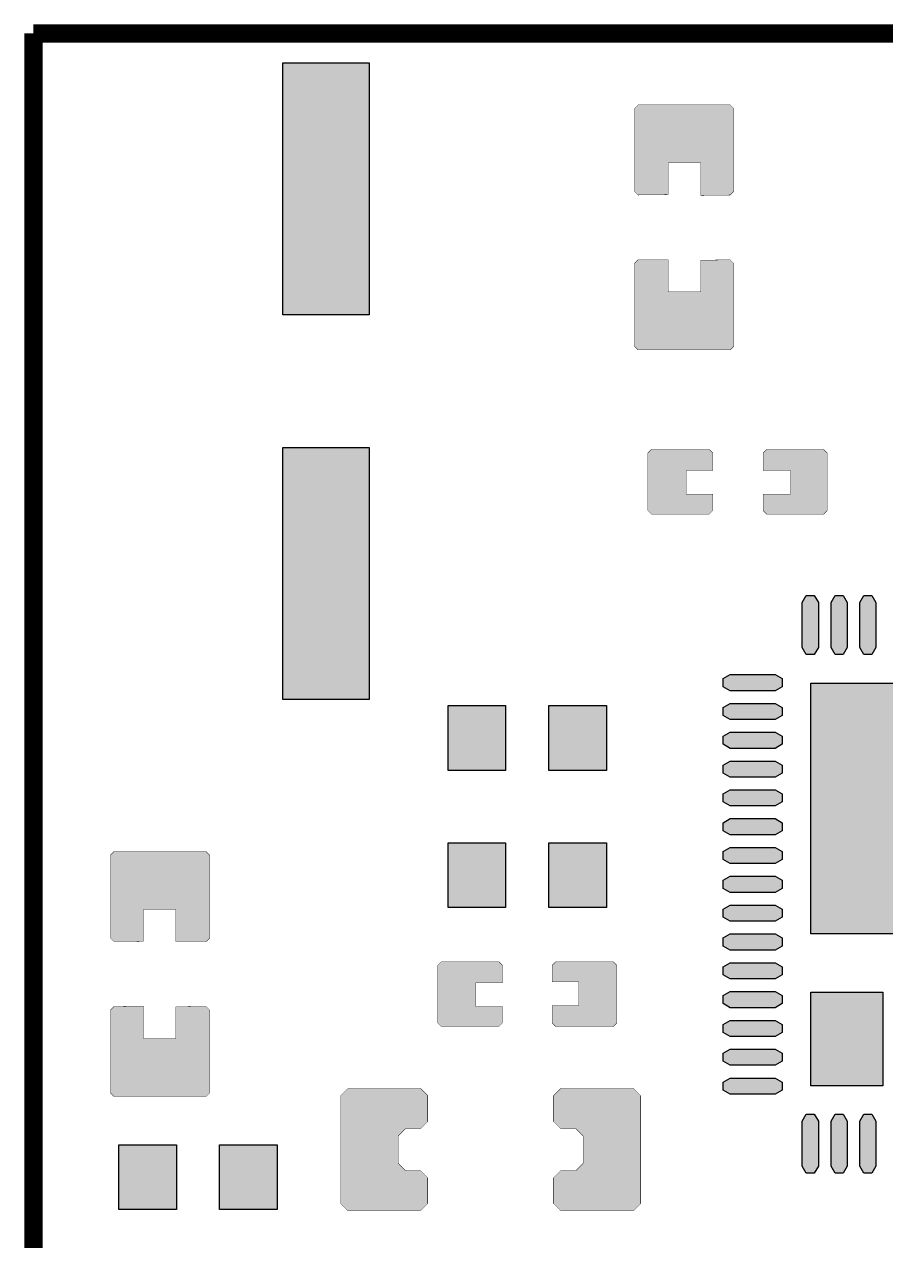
# Model space of a CAD drawing. Header units: millimetres. Extents: x -0.1 to 60.1, y -0.1 to 30.1.
# Drawn here: x -0.13 to 11.84, y 13.24 to 30.13 of the extents above; entities that cross this region are included whole.
import ezdxf

# ---------------------------------------------------------------- set-up
doc = ezdxf.new("R2010")
doc.units = ezdxf.units.MM
doc.header["$MEASUREMENT"] = 0
doc.layers.add('Board-Outline-Layer', color=7, linetype='Continuous', true_color=0xff00ff)
doc.layers.add('Top-Paste-Mask-Layer', color=7, linetype='Continuous', true_color=0x808080)

msp = doc.modelspace()

# ---------------------------------------------------------------- hatches: boundary and pattern name
at = {"layer": 'Top-Paste-Mask-Layer'}
for points in [[(4.664, 26.094), (3.464, 26.094), (3.464, 29.594), (4.664, 29.594)], [(8.397, 29.008), (9.677, 29.008), (9.727, 28.958), (9.727, 27.808), (9.677, 27.758), (9.267, 27.753), (9.267, 28.203), (8.817, 28.203), (8.817, 27.763), (8.397, 27.758), (8.347, 27.808), (8.347, 28.958)], [(8.397, 29.008), (9.677, 29.008), (9.727, 28.958), (9.727, 27.808), (9.677, 27.758), (9.267, 27.753), (9.267, 28.203), (8.817, 28.203), (8.817, 27.763), (8.397, 27.758), (8.347, 27.808), (8.347, 28.958)], [(8.397, 26.858), (8.817, 26.858), (8.817, 26.413), (9.267, 26.413), (9.267, 26.853), (9.677, 26.858), (9.727, 26.808), (9.727, 25.658), (9.677, 25.608), (8.397, 25.608), (8.347, 25.658), (8.347, 26.808)], [(8.397, 26.858), (8.817, 26.858), (8.817, 26.413), (9.267, 26.413), (9.267, 26.853), (9.677, 26.858), (9.727, 26.808), (9.727, 25.658), (9.677, 25.608), (8.397, 25.608), (8.347, 25.658), (8.347, 26.808)], [(4.664, 20.754), (3.464, 20.754), (3.464, 24.254), (4.664, 24.254)], [(8.584, 23.327), (9.384, 23.327), (9.434, 23.377), (9.434, 23.605), (9.064, 23.605), (9.064, 23.935), (9.434, 23.935), (9.434, 24.177), (9.384, 24.227), (8.584, 24.227), (8.534, 24.177), (8.534, 23.377)], [(8.584, 23.327), (9.384, 23.327), (9.434, 23.377), (9.434, 23.605), (9.064, 23.605), (9.064, 23.935), (9.434, 23.935), (9.434, 24.177), (9.384, 24.227), (8.584, 24.227), (8.534, 24.177), (8.534, 23.377)], [(10.134, 23.377), (10.134, 23.605), (10.514, 23.605), (10.514, 23.935), (10.134, 23.935), (10.134, 24.177), (10.184, 24.227), (10.974, 24.227), (11.024, 24.177), (11.024, 23.377), (10.974, 23.327), (10.184, 23.327)], [(10.134, 23.377), (10.134, 23.605), (10.514, 23.605), (10.514, 23.935), (10.134, 23.935), (10.134, 24.177), (10.184, 24.227), (10.974, 24.227), (11.024, 24.177), (11.024, 23.377), (10.974, 23.327), (10.184, 23.327)], [(10.901, 21.476), (10.845, 21.379), (10.733, 21.379), (10.677, 21.476), (10.677, 22.102), (10.733, 22.199), (10.845, 22.199), (10.901, 22.102)], [(11.301, 21.476), (11.245, 21.379), (11.133, 21.379), (11.077, 21.476), (11.077, 22.102), (11.133, 22.199), (11.245, 22.199), (11.301, 22.102)], [(11.701, 21.476), (11.645, 21.379), (11.533, 21.379), (11.477, 21.476), (11.477, 22.102), (11.533, 22.199), (11.645, 22.199), (11.701, 22.102)], [(9.676, 20.877), (9.579, 20.933), (9.579, 21.045), (9.676, 21.101), (10.302, 21.101), (10.399, 21.045), (10.399, 20.933), (10.302, 20.877)], [(10.796, 17.503), (10.796, 20.981), (16.396, 20.981), (16.396, 17.503)], [(5.758, 19.771), (5.758, 20.671), (6.558, 20.671), (6.558, 19.771)], [(7.158, 19.771), (7.158, 20.671), (7.958, 20.671), (7.958, 19.771)], [(9.676, 20.477), (9.579, 20.533), (9.579, 20.645), (9.676, 20.701), (10.302, 20.701), (10.399, 20.645), (10.399, 20.533), (10.302, 20.477)], [(9.676, 20.077), (9.579, 20.133), (9.579, 20.245), (9.676, 20.301), (10.302, 20.301), (10.399, 20.245), (10.399, 20.133), (10.302, 20.077)], [(9.676, 19.677), (9.579, 19.733), (9.579, 19.845), (9.676, 19.901), (10.302, 19.901), (10.399, 19.845), (10.399, 19.733), (10.302, 19.677)], [(9.676, 19.277), (9.579, 19.333), (9.579, 19.445), (9.676, 19.501), (10.302, 19.501), (10.399, 19.445), (10.399, 19.333), (10.302, 19.277)], [(9.676, 18.877), (9.579, 18.933), (9.579, 19.045), (9.676, 19.101), (10.302, 19.101), (10.399, 19.045), (10.399, 18.933), (10.302, 18.877)], [(5.758, 17.866), (5.758, 18.766), (6.558, 18.766), (6.558, 17.866)], [(7.158, 17.866), (7.158, 18.766), (7.958, 18.766), (7.958, 17.866)], [(2.398, 17.394), (1.978, 17.394), (1.978, 17.839), (1.528, 17.839), (1.528, 17.399), (1.118, 17.394), (1.068, 17.444), (1.068, 18.594), (1.118, 18.644), (2.398, 18.644), (2.448, 18.594), (2.448, 17.444)], [(2.398, 17.394), (1.978, 17.394), (1.978, 17.839), (1.528, 17.839), (1.528, 17.399), (1.118, 17.394), (1.068, 17.444), (1.068, 18.594), (1.118, 18.644), (2.398, 18.644), (2.448, 18.594), (2.448, 17.444)], [(9.676, 18.477), (9.579, 18.533), (9.579, 18.645), (9.676, 18.701), (10.302, 18.701), (10.399, 18.645), (10.399, 18.533), (10.302, 18.477)], [(9.676, 18.077), (9.579, 18.133), (9.579, 18.245), (9.676, 18.301), (10.302, 18.301), (10.399, 18.245), (10.399, 18.133), (10.302, 18.077)], [(9.676, 17.677), (9.579, 17.733), (9.579, 17.845), (9.676, 17.901), (10.302, 17.901), (10.399, 17.845), (10.399, 17.733), (10.302, 17.677)], [(9.676, 17.277), (9.579, 17.333), (9.579, 17.445), (9.676, 17.501), (10.302, 17.501), (10.399, 17.445), (10.399, 17.333), (10.302, 17.277)], [(5.663, 16.215), (6.463, 16.215), (6.513, 16.265), (6.513, 16.493), (6.143, 16.493), (6.143, 16.823), (6.513, 16.823), (6.513, 17.065), (6.463, 17.115), (5.663, 17.115), (5.613, 17.065), (5.613, 16.265)], [(5.663, 16.215), (6.463, 16.215), (6.513, 16.265), (6.513, 16.493), (6.143, 16.493), (6.143, 16.823), (6.513, 16.823), (6.513, 17.065), (6.463, 17.115), (5.663, 17.115), (5.613, 17.065), (5.613, 16.265)], [(8.053, 17.115), (7.253, 17.115), (7.203, 17.065), (7.203, 16.837), (7.573, 16.837), (7.573, 16.507), (7.203, 16.507), (7.203, 16.265), (7.253, 16.215), (8.053, 16.215), (8.103, 16.265), (8.103, 17.065)], [(8.053, 17.115), (7.253, 17.115), (7.203, 17.065), (7.203, 16.837), (7.573, 16.837), (7.573, 16.507), (7.203, 16.507), (7.203, 16.265), (7.253, 16.215), (8.053, 16.215), (8.103, 16.265), (8.103, 17.065)], [(9.676, 16.877), (9.579, 16.933), (9.579, 17.045), (9.676, 17.101), (10.302, 17.101), (10.399, 17.045), (10.399, 16.933), (10.302, 16.877)], [(9.676, 16.477), (9.579, 16.533), (9.579, 16.645), (9.676, 16.701), (10.302, 16.701), (10.399, 16.645), (10.399, 16.533), (10.302, 16.477)], [(10.795, 15.393), (10.795, 16.693), (11.795, 16.693), (11.795, 15.393)], [(2.398, 15.244), (1.118, 15.244), (1.068, 15.294), (1.068, 16.444), (1.118, 16.494), (1.528, 16.499), (1.528, 16.049), (1.978, 16.049), (1.978, 16.489), (2.398, 16.494), (2.448, 16.444), (2.448, 15.294)], [(2.398, 15.244), (1.118, 15.244), (1.068, 15.294), (1.068, 16.444), (1.118, 16.494), (1.528, 16.499), (1.528, 16.049), (1.978, 16.049), (1.978, 16.489), (2.398, 16.494), (2.448, 16.444), (2.448, 15.294)], [(9.676, 16.077), (9.579, 16.133), (9.579, 16.245), (9.676, 16.301), (10.302, 16.301), (10.399, 16.245), (10.399, 16.133), (10.302, 16.077)], [(9.676, 15.677), (9.579, 15.733), (9.579, 15.845), (9.676, 15.901), (10.302, 15.901), (10.399, 15.845), (10.399, 15.733), (10.302, 15.677)], [(9.676, 15.277), (9.579, 15.333), (9.579, 15.445), (9.676, 15.501), (10.302, 15.501), (10.399, 15.445), (10.399, 15.333), (10.302, 15.277)], [(5.475, 15.257), (5.475, 14.895), (5.375, 14.795), (5.164, 14.795), (5.064, 14.695), (5.064, 14.317), (5.164, 14.217), (5.375, 14.217), (5.475, 14.117), (5.475, 13.756), (5.375, 13.656), (4.367, 13.656), (4.267, 13.756), (4.267, 15.257), (4.367, 15.357), (5.375, 15.357)], [(5.475, 15.257), (5.475, 14.895), (5.375, 14.795), (5.164, 14.795), (5.064, 14.695), (5.064, 14.317), (5.164, 14.217), (5.375, 14.217), (5.475, 14.117), (5.475, 13.756), (5.375, 13.656), (4.367, 13.656), (4.267, 13.756), (4.267, 15.257), (4.367, 15.357), (5.375, 15.357)], [(7.225, 15.257), (7.225, 14.895), (7.325, 14.795), (7.536, 14.795), (7.636, 14.695), (7.636, 14.317), (7.536, 14.217), (7.325, 14.217), (7.225, 14.117), (7.225, 13.756), (7.325, 13.656), (8.333, 13.656), (8.433, 13.756), (8.433, 15.257), (8.333, 15.357), (7.325, 15.357)], [(7.225, 15.257), (7.225, 14.895), (7.325, 14.795), (7.536, 14.795), (7.636, 14.695), (7.636, 14.317), (7.536, 14.217), (7.325, 14.217), (7.225, 14.117), (7.225, 13.756), (7.325, 13.656), (8.333, 13.656), (8.433, 13.756), (8.433, 15.257), (8.333, 15.357), (7.325, 15.357)], [(10.901, 14.276), (10.845, 14.179), (10.733, 14.179), (10.677, 14.276), (10.677, 14.902), (10.733, 14.999), (10.845, 14.999), (10.901, 14.902)], [(11.301, 14.276), (11.245, 14.179), (11.133, 14.179), (11.077, 14.276), (11.077, 14.902), (11.133, 14.999), (11.245, 14.999), (11.301, 14.902)], [(11.701, 14.276), (11.645, 14.179), (11.533, 14.179), (11.477, 14.276), (11.477, 14.902), (11.533, 14.999), (11.645, 14.999), (11.701, 14.902)], [(1.986, 14.575), (1.986, 13.675), (1.186, 13.675), (1.186, 14.575)], [(3.386, 14.575), (3.386, 13.675), (2.586, 13.675), (2.586, 14.575)]]:
    msp.add_hatch(color=256, dxfattribs=at).paths.add_polyline_path(points)

# ---------------------------------------------------------------- linework, layer by layer
at = {"layer": 'Board-Outline-Layer', "const_width": 0.254}
for points in [[(0, 0), (0, 30)], [(0, 30), (60, 30)]]:
    msp.add_lwpolyline(points, dxfattribs=at)
at = {"layer": 'Top-Paste-Mask-Layer'}
for points in [[(4.664, 26.094), (3.464, 26.094), (3.464, 29.594), (4.664, 29.594)], [(4.664, 20.754), (3.464, 20.754), (3.464, 24.254), (4.664, 24.254)], [(10.901, 21.476), (10.845, 21.379), (10.733, 21.379), (10.677, 21.476), (10.677, 22.102), (10.733, 22.199), (10.845, 22.199), (10.901, 22.102)], [(11.301, 21.476), (11.245, 21.379), (11.133, 21.379), (11.077, 21.476), (11.077, 22.102), (11.133, 22.199), (11.245, 22.199), (11.301, 22.102)], [(11.701, 21.476), (11.645, 21.379), (11.533, 21.379), (11.477, 21.476), (11.477, 22.102), (11.533, 22.199), (11.645, 22.199), (11.701, 22.102)], [(9.676, 20.877), (9.579, 20.933), (9.579, 21.045), (9.676, 21.101), (10.302, 21.101), (10.399, 21.045), (10.399, 20.933), (10.302, 20.877)], [(10.796, 17.503), (10.796, 20.981), (16.396, 20.981), (16.396, 17.503)], [(5.758, 19.771), (5.758, 20.671), (6.558, 20.671), (6.558, 19.771)], [(7.158, 19.771), (7.158, 20.671), (7.958, 20.671), (7.958, 19.771)], [(9.676, 20.477), (9.579, 20.533), (9.579, 20.645), (9.676, 20.701), (10.302, 20.701), (10.399, 20.645), (10.399, 20.533), (10.302, 20.477)], [(9.676, 20.077), (9.579, 20.133), (9.579, 20.245), (9.676, 20.301), (10.302, 20.301), (10.399, 20.245), (10.399, 20.133), (10.302, 20.077)], [(9.676, 19.677), (9.579, 19.733), (9.579, 19.845), (9.676, 19.901), (10.302, 19.901), (10.399, 19.845), (10.399, 19.733), (10.302, 19.677)], [(9.676, 19.277), (9.579, 19.333), (9.579, 19.445), (9.676, 19.501), (10.302, 19.501), (10.399, 19.445), (10.399, 19.333), (10.302, 19.277)], [(9.676, 18.877), (9.579, 18.933), (9.579, 19.045), (9.676, 19.101), (10.302, 19.101), (10.399, 19.045), (10.399, 18.933), (10.302, 18.877)], [(5.758, 17.866), (5.758, 18.766), (6.558, 18.766), (6.558, 17.866)], [(7.158, 17.866), (7.158, 18.766), (7.958, 18.766), (7.958, 17.866)], [(9.676, 18.477), (9.579, 18.533), (9.579, 18.645), (9.676, 18.701), (10.302, 18.701), (10.399, 18.645), (10.399, 18.533), (10.302, 18.477)], [(9.676, 18.077), (9.579, 18.133), (9.579, 18.245), (9.676, 18.301), (10.302, 18.301), (10.399, 18.245), (10.399, 18.133), (10.302, 18.077)], [(9.676, 17.677), (9.579, 17.733), (9.579, 17.845), (9.676, 17.901), (10.302, 17.901), (10.399, 17.845), (10.399, 17.733), (10.302, 17.677)], [(9.676, 17.277), (9.579, 17.333), (9.579, 17.445), (9.676, 17.501), (10.302, 17.501), (10.399, 17.445), (10.399, 17.333), (10.302, 17.277)], [(9.676, 16.877), (9.579, 16.933), (9.579, 17.045), (9.676, 17.101), (10.302, 17.101), (10.399, 17.045), (10.399, 16.933), (10.302, 16.877)], [(9.676, 16.477), (9.579, 16.533), (9.579, 16.645), (9.676, 16.701), (10.302, 16.701), (10.399, 16.645), (10.399, 16.533), (10.302, 16.477)], [(10.795, 15.393), (10.795, 16.693), (11.795, 16.693), (11.795, 15.393)], [(9.676, 16.077), (9.579, 16.133), (9.579, 16.245), (9.676, 16.301), (10.302, 16.301), (10.399, 16.245), (10.399, 16.133), (10.302, 16.077)], [(9.676, 15.677), (9.579, 15.733), (9.579, 15.845), (9.676, 15.901), (10.302, 15.901), (10.399, 15.845), (10.399, 15.733), (10.302, 15.677)], [(9.676, 15.277), (9.579, 15.333), (9.579, 15.445), (9.676, 15.501), (10.302, 15.501), (10.399, 15.445), (10.399, 15.333), (10.302, 15.277)], [(10.901, 14.276), (10.845, 14.179), (10.733, 14.179), (10.677, 14.276), (10.677, 14.902), (10.733, 14.999), (10.845, 14.999), (10.901, 14.902)], [(11.301, 14.276), (11.245, 14.179), (11.133, 14.179), (11.077, 14.276), (11.077, 14.902), (11.133, 14.999), (11.245, 14.999), (11.301, 14.902)], [(11.701, 14.276), (11.645, 14.179), (11.533, 14.179), (11.477, 14.276), (11.477, 14.902), (11.533, 14.999), (11.645, 14.999), (11.701, 14.902)], [(1.986, 14.575), (1.986, 13.675), (1.186, 13.675), (1.186, 14.575)], [(3.386, 14.575), (3.386, 13.675), (2.586, 13.675), (2.586, 14.575)]]:
    msp.add_lwpolyline(points, close=True, dxfattribs=at)
at = {"layer": 'Top-Paste-Mask-Layer', "const_width": 0.00508}
for points in [[(8.397, 29.008), (9.677, 29.008), (9.727, 28.958), (9.727, 27.808), (9.677, 27.758), (9.267, 27.753), (9.267, 28.203), (8.817, 28.203), (8.817, 27.763), (8.397, 27.758), (8.347, 27.808), (8.347, 28.958)], [(8.397, 29.008), (9.677, 29.008), (9.727, 28.958), (9.727, 27.808), (9.677, 27.758), (9.267, 27.753), (9.267, 28.203), (8.817, 28.203), (8.817, 27.763), (8.397, 27.758), (8.347, 27.808), (8.347, 28.958)], [(8.397, 26.858), (8.817, 26.858), (8.817, 26.413), (9.267, 26.413), (9.267, 26.853), (9.677, 26.858), (9.727, 26.808), (9.727, 25.658), (9.677, 25.608), (8.397, 25.608), (8.347, 25.658), (8.347, 26.808)], [(8.397, 26.858), (8.817, 26.858), (8.817, 26.413), (9.267, 26.413), (9.267, 26.853), (9.677, 26.858), (9.727, 26.808), (9.727, 25.658), (9.677, 25.608), (8.397, 25.608), (8.347, 25.658), (8.347, 26.808)], [(8.584, 23.327), (9.384, 23.327), (9.434, 23.377), (9.434, 23.605), (9.064, 23.605), (9.064, 23.935), (9.434, 23.935), (9.434, 24.177), (9.384, 24.227), (8.584, 24.227), (8.534, 24.177), (8.534, 23.377)], [(8.584, 23.327), (9.384, 23.327), (9.434, 23.377), (9.434, 23.605), (9.064, 23.605), (9.064, 23.935), (9.434, 23.935), (9.434, 24.177), (9.384, 24.227), (8.584, 24.227), (8.534, 24.177), (8.534, 23.377)], [(10.134, 23.377), (10.134, 23.605), (10.514, 23.605), (10.514, 23.935), (10.134, 23.935), (10.134, 24.177), (10.184, 24.227), (10.974, 24.227), (11.024, 24.177), (11.024, 23.377), (10.974, 23.327), (10.184, 23.327)], [(10.134, 23.377), (10.134, 23.605), (10.514, 23.605), (10.514, 23.935), (10.134, 23.935), (10.134, 24.177), (10.184, 24.227), (10.974, 24.227), (11.024, 24.177), (11.024, 23.377), (10.974, 23.327), (10.184, 23.327)], [(2.398, 17.394), (1.978, 17.394), (1.978, 17.839), (1.528, 17.839), (1.528, 17.399), (1.118, 17.394), (1.068, 17.444), (1.068, 18.594), (1.118, 18.644), (2.398, 18.644), (2.448, 18.594), (2.448, 17.444)], [(2.398, 17.394), (1.978, 17.394), (1.978, 17.839), (1.528, 17.839), (1.528, 17.399), (1.118, 17.394), (1.068, 17.444), (1.068, 18.594), (1.118, 18.644), (2.398, 18.644), (2.448, 18.594), (2.448, 17.444)], [(5.663, 16.215), (6.463, 16.215), (6.513, 16.265), (6.513, 16.493), (6.143, 16.493), (6.143, 16.823), (6.513, 16.823), (6.513, 17.065), (6.463, 17.115), (5.663, 17.115), (5.613, 17.065), (5.613, 16.265)], [(5.663, 16.215), (6.463, 16.215), (6.513, 16.265), (6.513, 16.493), (6.143, 16.493), (6.143, 16.823), (6.513, 16.823), (6.513, 17.065), (6.463, 17.115), (5.663, 17.115), (5.613, 17.065), (5.613, 16.265)], [(8.053, 17.115), (7.253, 17.115), (7.203, 17.065), (7.203, 16.837), (7.573, 16.837), (7.573, 16.507), (7.203, 16.507), (7.203, 16.265), (7.253, 16.215), (8.053, 16.215), (8.103, 16.265), (8.103, 17.065)], [(8.053, 17.115), (7.253, 17.115), (7.203, 17.065), (7.203, 16.837), (7.573, 16.837), (7.573, 16.507), (7.203, 16.507), (7.203, 16.265), (7.253, 16.215), (8.053, 16.215), (8.103, 16.265), (8.103, 17.065)], [(2.398, 15.244), (1.118, 15.244), (1.068, 15.294), (1.068, 16.444), (1.118, 16.494), (1.528, 16.499), (1.528, 16.049), (1.978, 16.049), (1.978, 16.489), (2.398, 16.494), (2.448, 16.444), (2.448, 15.294)], [(2.398, 15.244), (1.118, 15.244), (1.068, 15.294), (1.068, 16.444), (1.118, 16.494), (1.528, 16.499), (1.528, 16.049), (1.978, 16.049), (1.978, 16.489), (2.398, 16.494), (2.448, 16.444), (2.448, 15.294)], [(5.475, 15.257), (5.475, 14.895), (5.375, 14.795), (5.164, 14.795), (5.064, 14.695), (5.064, 14.317), (5.164, 14.217), (5.375, 14.217), (5.475, 14.117), (5.475, 13.756), (5.375, 13.656), (4.367, 13.656), (4.267, 13.756), (4.267, 15.257), (4.367, 15.357), (5.375, 15.357)], [(5.475, 15.257), (5.475, 14.895), (5.375, 14.795), (5.164, 14.795), (5.064, 14.695), (5.064, 14.317), (5.164, 14.217), (5.375, 14.217), (5.475, 14.117), (5.475, 13.756), (5.375, 13.656), (4.367, 13.656), (4.267, 13.756), (4.267, 15.257), (4.367, 15.357), (5.375, 15.357)], [(7.225, 15.257), (7.225, 14.895), (7.325, 14.795), (7.536, 14.795), (7.636, 14.695), (7.636, 14.317), (7.536, 14.217), (7.325, 14.217), (7.225, 14.117), (7.225, 13.756), (7.325, 13.656), (8.333, 13.656), (8.433, 13.756), (8.433, 15.257), (8.333, 15.357), (7.325, 15.357)], [(7.225, 15.257), (7.225, 14.895), (7.325, 14.795), (7.536, 14.795), (7.636, 14.695), (7.636, 14.317), (7.536, 14.217), (7.325, 14.217), (7.225, 14.117), (7.225, 13.756), (7.325, 13.656), (8.333, 13.656), (8.433, 13.756), (8.433, 15.257), (8.333, 15.357), (7.325, 15.357)]]:
    msp.add_lwpolyline(points, close=True, dxfattribs=at)

doc.saveas('drawing.dxf')
